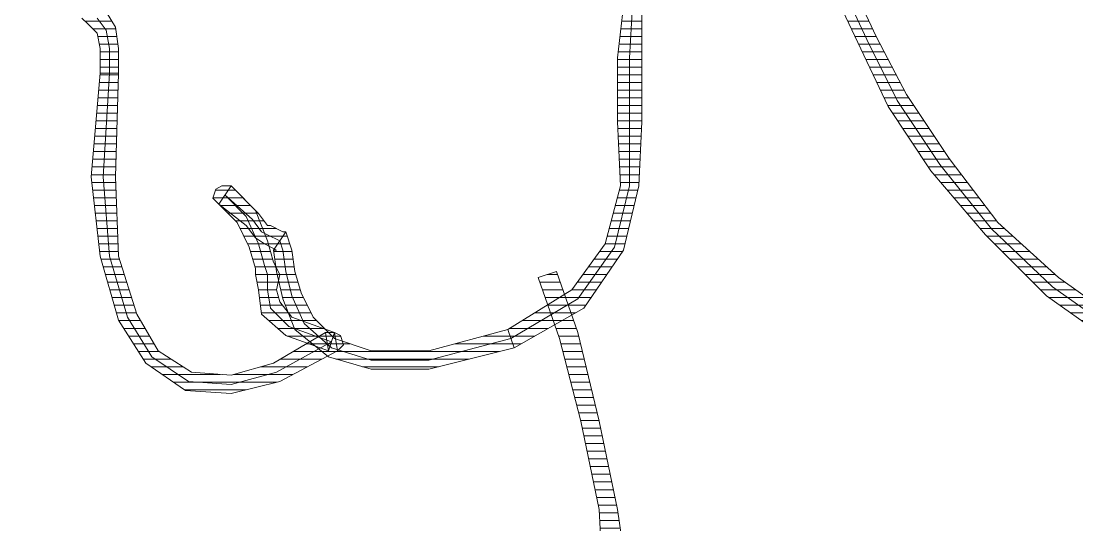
# Model space of a CAD drawing. Header units: centimetres. Extents: x 54005 to 61405, y 90310 to 94744.
# Drawn here: x 56823.79 to 56840.96, y 91932.52 to 91940.72 of the extents above; entities that cross this region are included whole.
import ezdxf

# ---------------------------------------------------------------- set-up
doc = ezdxf.new("R2010")
doc.units = ezdxf.units.CM
doc.header["$LTSCALE"] = 25
doc.layers.get('0').update_dxf_attribs({"lineweight": 0})
doc.layers.add('ÖLCULENDIRME', color=115, linetype='Continuous', lineweight=5)
pattern_1 = [(360, (-5108.51305, -673.59423), (1e-16, 0.125), [25])]

# ---------------------------------------------------------------- blocks, each defined once
blk = doc.blocks.new('by')
at = {"ltscale": 30}
h = blk.add_hatch(dxfattribs=at)
h.set_pattern_fill('DC_LINES', color=256, scale=0.1, style=0)
h.set_pattern_definition(pattern_1)
edge = h.paths.add_edge_path(flags=0)
edge.add_line((6420.495, 2230.916), (6420.148, 2231.91))
edge.add_line((6420.148, 2231.91), (6419.802, 2233.35))
edge.add_line((6419.802, 2233.35), (6419.506, 2234.791))
edge.add_line((6419.506, 2234.791), (6419.357, 2235.785))
edge.add_line((6419.357, 2235.785), (6419.753, 2235.785))
edge.add_line((6419.753, 2235.785), (6419.802, 2234.791))
edge.add_line((6419.802, 2234.791), (6420.099, 2233.35))
edge.add_line((6420.099, 2233.35), (6420.445, 2232.009))
edge.add_line((6420.445, 2232.009), (6420.792, 2231.016))
h = blk.add_hatch(dxfattribs=at)
h.set_pattern_fill('DC_LINES', color=256, scale=0.1, style=0)
h.set_pattern_definition(pattern_1)
edge = h.paths.add_edge_path(flags=0)
edge.add_line((6419.753, 2235.785), (6419.802, 2234.791))
edge.add_line((6419.802, 2234.791), (6420.099, 2233.35))
edge.add_line((6420.099, 2233.35), (6420.445, 2232.009))
edge.add_line((6420.445, 2232.009), (6420.792, 2231.016))
edge.add_line((6420.792, 2231.016), (6420.495, 2230.916))
edge.add_line((6420.495, 2230.916), (6420.148, 2231.91))
edge.add_line((6420.148, 2231.91), (6419.802, 2233.35))
edge.add_line((6419.802, 2233.35), (6419.506, 2234.791))
edge.add_line((6419.506, 2234.791), (6419.357, 2235.785))
h = blk.add_hatch(dxfattribs=at)
h.set_pattern_fill('DC_LINES', color=256, scale=0.1, style=0)
h.set_pattern_definition(pattern_1)
edge = h.paths.add_edge_path(flags=0)
edge.add_line((6408.621, 2233.102), (6408.522, 2233.102))
edge.add_line((6408.522, 2233.102), (6410.007, 2232.754))
edge.add_line((6410.007, 2232.754), (6411.342, 2232.158))
edge.add_line((6411.342, 2232.158), (6412.529, 2231.314))
edge.add_line((6412.529, 2231.314), (6413.519, 2230.32))
edge.add_line((6413.519, 2230.32), (6414.41, 2229.277))
edge.add_line((6414.41, 2229.277), (6415.102, 2228.234))
edge.add_line((6415.102, 2228.234), (6415.596, 2227.191))
edge.add_line((6415.596, 2227.191), (6415.993, 2226.346))
edge.add_line((6415.993, 2226.346), (6415.696, 2226.247))
edge.add_line((6415.696, 2226.247), (6415.3, 2227.092))
edge.add_line((6415.3, 2227.092), (6414.805, 2228.035))
edge.add_line((6414.805, 2228.035), (6414.113, 2229.079))
edge.add_line((6414.113, 2229.079), (6413.321, 2230.122))
edge.add_line((6413.321, 2230.122), (6412.332, 2231.016))
edge.add_line((6412.332, 2231.016), (6411.144, 2231.86))
edge.add_line((6411.144, 2231.86), (6409.907, 2232.456))
edge.add_line((6409.907, 2232.456), (6408.522, 2232.804))
edge.add_line((6408.522, 2232.804), (6408.423, 2232.804))
edge.add_line((6408.423, 2232.804), (6408.522, 2232.804))
edge.add_line((6408.522, 2232.804), (6408.423, 2232.854))
edge.add_line((6408.423, 2232.854), (6408.374, 2232.953))
edge.add_line((6408.374, 2232.953), (6408.423, 2233.052))
edge.add_line((6408.423, 2233.052), (6408.522, 2233.102))
h = blk.add_hatch(dxfattribs=at)
h.set_pattern_fill('DC_LINES', color=256, scale=0.1, style=0)
h.set_pattern_definition(pattern_1)
edge = h.paths.add_edge_path(flags=0)
edge.add_line((6424.106, 2231.91), (6424.057, 2232.208))
edge.add_line((6424.057, 2232.208), (6424.997, 2232.705))
edge.add_line((6424.997, 2232.705), (6425.789, 2232.903))
edge.add_line((6425.789, 2232.903), (6426.531, 2232.854))
edge.add_line((6426.531, 2232.854), (6427.174, 2232.407))
edge.add_line((6427.174, 2232.407), (6427.62, 2231.711))
edge.add_line((6427.62, 2231.711), (6427.916, 2230.668))
edge.add_line((6427.916, 2230.668), (6428.064, 2229.376))
edge.add_line((6428.064, 2229.376), (6427.916, 2227.688))
edge.add_line((6427.916, 2227.688), (6427.62, 2227.688))
edge.add_line((6427.62, 2227.688), (6427.669, 2229.376))
edge.add_line((6427.669, 2229.376), (6427.62, 2230.668))
edge.add_line((6427.62, 2230.668), (6427.322, 2231.612))
edge.add_line((6427.322, 2231.612), (6426.976, 2232.208))
edge.add_line((6426.976, 2232.208), (6426.431, 2232.556))
edge.add_line((6426.431, 2232.556), (6425.789, 2232.605))
edge.add_line((6425.789, 2232.605), (6425.096, 2232.407))
edge.add_line((6425.096, 2232.407), (6424.255, 2231.91))
edge.add_line((6424.255, 2231.91), (6424.206, 2232.208))
edge.add_line((6424.206, 2232.208), (6424.255, 2231.91))
edge.add_line((6424.255, 2231.91), (6424.106, 2231.91))
edge.add_line((6424.106, 2231.91), (6424.008, 2231.96))
edge.add_line((6424.008, 2231.96), (6423.959, 2232.109))
edge.add_line((6423.959, 2232.109), (6424.057, 2232.208))
h = blk.add_hatch(dxfattribs=at)
h.set_pattern_fill('DC_LINES', color=256, scale=0.1, style=0)
h.set_pattern_definition(pattern_1)
edge = h.paths.add_edge_path(flags=0)
edge.add_line((6421.187, 2232.158), (6422.573, 2232.506))
edge.add_line((6422.573, 2232.506), (6423.512, 2232.506))
edge.add_line((6423.512, 2232.506), (6424.206, 2232.307))
edge.add_line((6424.206, 2232.307), (6424.75, 2231.86))
edge.add_line((6424.75, 2231.86), (6424.948, 2231.363))
edge.add_line((6424.948, 2231.363), (6425.047, 2230.916))
edge.add_line((6425.047, 2230.916), (6425.096, 2230.569))
edge.add_line((6425.096, 2230.569), (6424.898, 2230.271))
edge.add_line((6424.898, 2230.271), (6424.8, 2230.569))
edge.add_line((6424.8, 2230.569), (6424.75, 2230.916))
edge.add_line((6424.75, 2230.916), (6424.651, 2231.264))
edge.add_line((6424.651, 2231.264), (6424.453, 2231.662))
edge.add_line((6424.453, 2231.662), (6424.106, 2232.009))
edge.add_line((6424.106, 2232.009), (6423.512, 2232.208))
edge.add_line((6423.512, 2232.208), (6422.573, 2232.208))
edge.add_line((6422.573, 2232.208), (6421.287, 2231.86))
h = blk.add_hatch(dxfattribs=at)
h.set_pattern_fill('DC_LINES', color=256, scale=0.1, style=0)
h.set_pattern_definition(pattern_1)
edge = h.paths.add_edge_path(flags=0)
edge.add_line((6418.12, 2225.601), (6418.268, 2225.75))
edge.add_line((6418.268, 2225.75), (6418.862, 2226.048))
edge.add_line((6418.862, 2226.048), (6419.11, 2226.595))
edge.add_line((6419.11, 2226.595), (6419.11, 2227.439))
edge.add_line((6419.11, 2227.439), (6419.11, 2228.482))
edge.add_line((6419.11, 2228.482), (6419.159, 2229.526))
edge.add_line((6419.159, 2229.526), (6419.407, 2230.569))
edge.add_line((6419.407, 2230.569), (6420.05, 2231.513))
edge.add_line((6420.05, 2231.513), (6421.187, 2232.158))
edge.add_line((6421.187, 2232.158), (6421.287, 2231.86))
edge.add_line((6421.287, 2231.86), (6420.248, 2231.214))
edge.add_line((6420.248, 2231.214), (6419.703, 2230.469))
edge.add_line((6419.703, 2230.469), (6419.456, 2229.526))
edge.add_line((6419.456, 2229.526), (6419.506, 2228.482))
edge.add_line((6419.506, 2228.482), (6419.506, 2227.439))
edge.add_line((6419.506, 2227.439), (6419.407, 2226.595))
edge.add_line((6419.407, 2226.595), (6419.06, 2225.85))
edge.add_line((6419.06, 2225.85), (6418.268, 2225.452))
edge.add_line((6418.268, 2225.452), (6418.417, 2225.601))
edge.add_line((6418.417, 2225.601), (6418.268, 2225.452))
edge.add_line((6418.268, 2225.452), (6418.17, 2225.502))
edge.add_line((6418.17, 2225.502), (6418.12, 2225.601))
edge.add_line((6418.12, 2225.601), (6418.17, 2225.701))
edge.add_line((6418.17, 2225.701), (6418.268, 2225.75))
h = blk.add_hatch(dxfattribs=at)
h.set_pattern_fill('DC_LINES', color=256, scale=0.1, style=0)
h.set_pattern_definition(pattern_1)
edge = h.paths.add_edge_path(flags=0)
edge.add_line((6424.997, 2230.966), (6425.047, 2231.214))
edge.add_line((6425.047, 2231.214), (6424.997, 2231.413))
edge.add_line((6424.997, 2231.413), (6424.8, 2231.662))
edge.add_line((6424.8, 2231.662), (6424.106, 2231.91))
edge.add_line((6424.106, 2231.91), (6424.206, 2232.208))
edge.add_line((6424.206, 2232.208), (6424.898, 2231.96))
edge.add_line((6424.898, 2231.96), (6425.294, 2231.612))
edge.add_line((6425.294, 2231.612), (6425.343, 2231.214))
edge.add_line((6425.343, 2231.214), (6425.393, 2230.966))
h = blk.add_hatch(dxfattribs=at)
h.set_pattern_fill('DC_LINES', color=256, scale=0.1, style=0)
h.set_pattern_definition(pattern_1)
edge = h.paths.add_edge_path(flags=0)
edge.add_line((6425.987, 2229.824), (6425.789, 2229.526))
edge.add_line((6425.789, 2229.526), (6425.393, 2229.923))
edge.add_line((6425.393, 2229.923), (6425.195, 2230.42))
edge.add_line((6425.195, 2230.42), (6425.096, 2230.767))
edge.add_line((6425.096, 2230.767), (6424.997, 2230.966))
edge.add_line((6424.997, 2230.966), (6425.393, 2230.966))
edge.add_line((6425.393, 2230.966), (6425.393, 2230.867))
edge.add_line((6425.393, 2230.867), (6425.492, 2230.519))
edge.add_line((6425.492, 2230.519), (6425.69, 2230.122))
edge.add_line((6425.69, 2230.122), (6425.987, 2229.824))
edge.add_line((6425.987, 2229.824), (6425.789, 2229.526))
edge.add_line((6425.789, 2229.526), (6425.987, 2229.824))
edge.add_line((6425.987, 2229.824), (6426.086, 2229.724))
edge.add_line((6426.086, 2229.724), (6426.036, 2229.575))
edge.add_line((6426.036, 2229.575), (6425.937, 2229.526))
edge.add_line((6425.937, 2229.526), (6425.789, 2229.526))
h = blk.add_hatch(dxfattribs=at)
h.set_pattern_fill('DC_LINES', color=256, scale=0.1, style=0)
h.set_pattern_definition(pattern_1)
edge = h.paths.add_edge_path(flags=0)
edge.add_line((6425.096, 2230.569), (6425.047, 2230.569))
edge.add_line((6425.047, 2230.569), (6425.245, 2230.469))
edge.add_line((6425.245, 2230.469), (6425.393, 2230.37))
edge.add_line((6425.393, 2230.37), (6425.542, 2230.171))
edge.add_line((6425.542, 2230.171), (6425.987, 2229.824))
edge.add_line((6425.987, 2229.824), (6425.789, 2229.526))
edge.add_line((6425.789, 2229.526), (6425.343, 2229.973))
edge.add_line((6425.343, 2229.973), (6425.195, 2230.171))
edge.add_line((6425.195, 2230.171), (6425.145, 2230.171))
edge.add_line((6425.145, 2230.171), (6424.948, 2230.271))
edge.add_line((6424.948, 2230.271), (6424.898, 2230.271))
h = blk.add_hatch(dxfattribs=at)
h.set_pattern_fill('DC_LINES', color=256, scale=0.1, style=0)
h.set_pattern_definition(pattern_1)
edge = h.paths.add_edge_path(flags=0)
edge.add_line((6427.916, 2227.688), (6427.916, 2227.29))
edge.add_line((6427.916, 2227.29), (6427.966, 2227.042))
edge.add_line((6427.966, 2227.042), (6428.114, 2226.893))
edge.add_line((6428.114, 2226.893), (6428.213, 2226.793))
edge.add_line((6428.213, 2226.793), (6428.411, 2226.694))
edge.add_line((6428.411, 2226.694), (6428.609, 2226.644))
edge.add_line((6428.609, 2226.644), (6428.906, 2226.644))
edge.add_line((6428.906, 2226.644), (6429.203, 2226.595))
edge.add_line((6429.203, 2226.595), (6429.203, 2226.297))
edge.add_line((6429.203, 2226.297), (6428.906, 2226.346))
edge.add_line((6428.906, 2226.346), (6428.609, 2226.346))
edge.add_line((6428.609, 2226.346), (6428.312, 2226.396))
edge.add_line((6428.312, 2226.396), (6428.015, 2226.495))
edge.add_line((6428.015, 2226.495), (6427.817, 2226.694))
edge.add_line((6427.817, 2226.694), (6427.669, 2226.943))
edge.add_line((6427.669, 2226.943), (6427.62, 2227.29))
edge.add_line((6427.62, 2227.29), (6427.62, 2227.688))
for p, q in [((6419.506, 2234.791, -4.505), (6419.357, 2235.785, -4.505)), ((6419.506, 2234.791, -4.505), (6419.357, 2235.785, -4.505)), ((6419.753, 2235.785, -4.505), (6419.802, 2234.791, -4.505)), ((6419.753, 2235.785, -4.505), (6419.802, 2234.791, -4.505)), ((6419.802, 2233.35, -4.505), (6419.506, 2234.791, -4.505)), ((6419.802, 2233.35, -4.505), (6419.506, 2234.791, -4.505)), ((6419.802, 2234.791, -4.505), (6420.099, 2233.35, -4.505)), ((6419.802, 2234.791, -4.505), (6420.099, 2233.35, -4.505)), ((6420.148, 2231.91, -4.505), (6419.802, 2233.35, -4.505)), ((6420.148, 2231.91, -4.505), (6419.802, 2233.35, -4.505)), ((6420.099, 2233.35, -4.505), (6420.445, 2232.009, -4.505)), ((6420.099, 2233.35, -4.505), (6420.445, 2232.009, -4.505)), ((6424.997, 2232.705, -4.505), (6425.789, 2232.903, -4.505)), ((6425.789, 2232.903, -4.505), (6426.531, 2232.854, -4.505)), ((6426.531, 2232.854, -4.505), (6427.174, 2232.407, -4.505)), ((6424.057, 2232.208, -4.505), (6424.997, 2232.705, -4.505)), ((6425.789, 2232.754, -4.505), (6425.047, 2232.556, -4.505)), ((6425.789, 2232.605, -4.505), (6425.096, 2232.407, -4.505)), ((6426.481, 2232.705, -4.505), (6425.789, 2232.754, -4.505)), ((6426.431, 2232.556, -4.505), (6425.789, 2232.605, -4.505)), ((6427.075, 2232.307, -4.505), (6426.481, 2232.705, -4.505)), ((6421.187, 2232.158, -4.505), (6422.573, 2232.506, -4.505)), ((6422.573, 2232.506, -4.505), (6423.512, 2232.506, -4.505)), ((6423.512, 2232.506, -4.505), (6424.206, 2232.307, -4.505)), ((6425.047, 2232.556, -4.505), (6424.156, 2232.059, -4.505)), ((6426.976, 2232.208, -4.505), (6426.431, 2232.556, -4.505)), ((6422.573, 2232.357, -4.505), (6421.237, 2232.009, -4.505)), ((6423.512, 2232.357, -4.505), (6422.573, 2232.357, -4.505)), ((6424.156, 2232.158, -4.505), (6423.512, 2232.357, -4.505)), ((6424.206, 2232.307, -4.505), (6424.75, 2231.86, -4.505)), ((6425.096, 2232.407, -4.505), (6424.255, 2231.91, -4.505)), ((6427.47, 2231.662, -4.505), (6427.075, 2232.307, -4.505)), ((6427.174, 2232.407, -4.505), (6427.62, 2231.711, -4.505)), ((6411.342, 2232.158, -4.505), (6412.529, 2231.314, -4.505)), ((6420.05, 2231.513, -4.505), (6421.187, 2232.158, -4.505)), ((6421.187, 2232.158, -4.505), (6421.187, 2232.158, -4.505)), ((6421.287, 2231.86, -4.505), (6421.187, 2232.158, -4.505)), ((6421.187, 2232.158, -4.505), (6421.187, 2232.158, -4.505)), ((6421.187, 2232.158, -4.505), (6421.287, 2231.86, -4.505)), ((6422.573, 2232.208, -4.505), (6421.287, 2231.86, -4.505)), ((6423.512, 2232.208, -4.505), (6422.573, 2232.208, -4.505)), ((6424.106, 2232.009, -4.505), (6423.512, 2232.208, -4.505)), ((6423.959, 2232.109, -4.505), (6424.057, 2232.208, -4.505)), ((6424.008, 2231.96, -4.505), (6423.959, 2232.109, -4.505)), ((6424.106, 2231.91, -4.505), (6424.057, 2232.208, -4.505)), ((6424.057, 2232.208, -4.505), (6424.106, 2231.91, -4.505)), ((6424.106, 2231.91, -4.505), (6424.206, 2232.208, -4.505)), ((6424.601, 2231.761, -4.505), (6424.156, 2232.158, -4.505)), ((6424.255, 2231.91, -4.505), (6424.206, 2232.208, -4.505)), ((6424.206, 2232.208, -4.505), (6424.255, 2231.91, -4.505)), ((6424.206, 2232.208, -4.505), (6424.898, 2231.96, -4.505)), ((6427.322, 2231.612, -4.505), (6426.976, 2232.208, -4.505)), ((6412.43, 2231.165, -4.505), (6411.243, 2232.009, -4.505)), ((6421.237, 2232.009, -4.505), (6420.148, 2231.363, -4.505)), ((6420.495, 2230.916, -4.505), (6420.148, 2231.91, -4.505)), ((6420.495, 2230.916, -4.505), (6420.148, 2231.91, -4.505)), ((6420.445, 2232.009, -4.505), (6420.792, 2231.016, -4.505)), ((6420.445, 2232.009, -4.505), (6420.792, 2231.016, -4.505)), ((6424.106, 2231.91, -4.505), (6424.008, 2231.96, -4.505)), ((6424.453, 2231.662, -4.505), (6424.106, 2232.009, -4.505)), ((6424.255, 2231.91, -4.505), (6424.106, 2231.91, -4.505)), ((6424.106, 2231.91, -4.505), (6424.106, 2231.91, -4.505)), ((6424.8, 2231.662, -4.505), (6424.106, 2231.91, -4.505)), ((6424.156, 2232.059, -4.505), (6424.848, 2231.811, -4.505)), ((6424.898, 2231.96, -4.505), (6425.294, 2231.612, -4.505)), ((6412.332, 2231.016, -4.505), (6411.144, 2231.86, -4.505)), ((6421.287, 2231.86, -4.505), (6420.248, 2231.214, -4.505)), ((6421.287, 2231.86, -4.505), (6421.287, 2231.86, -4.505)), ((6424.8, 2231.314, -4.505), (6424.601, 2231.761, -4.505)), ((6424.75, 2231.86, -4.505), (6424.948, 2231.363, -4.505)), ((6424.848, 2231.811, -4.505), (6425.145, 2231.513, -4.505)), ((6424.651, 2231.264, -4.505), (6424.453, 2231.662, -4.505)), ((6424.997, 2231.413, -4.505), (6424.8, 2231.662, -4.505)), ((6425.294, 2231.612, -4.505), (6425.343, 2231.214, -4.505)), ((6427.62, 2230.668, -4.505), (6427.322, 2231.612, -4.505)), ((6427.767, 2230.668, -4.505), (6427.47, 2231.662, -4.505)), ((6427.62, 2231.711, -4.505), (6427.916, 2230.668, -4.505)), ((6419.407, 2230.569, -4.505), (6420.05, 2231.513, -4.505)), ((6425.047, 2231.214, -4.505), (6424.997, 2231.413, -4.505)), ((6425.145, 2231.513, -4.505), (6425.195, 2231.214, -4.505)), ((6412.529, 2231.314, -4.505), (6413.519, 2230.32, -4.505)), ((6420.148, 2231.363, -4.505), (6419.555, 2230.519, -4.505)), ((6420.248, 2231.214, -4.505), (6419.703, 2230.469, -4.505)), ((6424.75, 2230.916, -4.505), (6424.651, 2231.264, -4.505)), ((6424.898, 2230.916, -4.505), (6424.8, 2231.314, -4.505)), ((6424.948, 2231.363, -4.505), (6425.047, 2230.916, -4.505)), ((6424.997, 2230.966, -4.505), (6425.047, 2231.214, -4.505)), ((6425.195, 2231.214, -4.505), (6425.195, 2230.966, -4.505)), ((6425.343, 2231.214, -4.505), (6425.393, 2230.966, -4.505)), ((6413.42, 2230.221, -4.505), (6412.43, 2231.165, -4.505)), ((6413.321, 2230.122, -4.505), (6412.332, 2231.016, -4.505)), ((6420.792, 2231.016, -4.505), (6420.495, 2230.916, -4.505)), ((6420.792, 2231.016, -4.505), (6420.495, 2230.916, -4.505)), ((6420.495, 2230.916, -4.505), (6420.495, 2230.916, -4.505)), ((6420.495, 2230.916, -4.505), (6420.495, 2230.916, -4.505)), ((6420.792, 2231.016, -4.505), (6420.792, 2231.016, -4.505)), ((6424.8, 2230.569, -4.505), (6424.75, 2230.916, -4.505)), ((6424.948, 2230.569, -4.505), (6424.898, 2230.916, -4.505)), ((6425.096, 2230.767, -4.505), (6424.997, 2230.966, -4.505)), ((6424.997, 2230.966, -4.505), (6425.393, 2230.966, -4.505)), ((6424.997, 2230.966, -4.505), (6424.997, 2230.966, -4.505)), ((6425.393, 2230.966, -4.505), (6424.997, 2230.966, -4.505)), ((6424.997, 2230.966, -4.505), (6424.997, 2230.966, -4.505)), ((6425.047, 2230.916, -4.505), (6425.096, 2230.569, -4.505)), ((6425.195, 2230.966, -4.505), (6425.245, 2230.817, -4.505)), ((6425.393, 2230.966, -4.505), (6425.393, 2230.867, -4.505)), ((6425.393, 2230.966, -4.505), (6425.393, 2230.966, -4.505)), ((6425.195, 2230.42, -4.505), (6425.096, 2230.767, -4.505)), ((6425.245, 2230.817, -4.505), (6425.343, 2230.469, -4.505)), ((6425.393, 2230.867, -4.505), (6425.492, 2230.519, -4.505)), ((6419.159, 2229.526, -4.505), (6419.407, 2230.569, -4.505)), ((6424.898, 2230.271, -4.505), (6424.8, 2230.569, -4.505)), ((6424.898, 2230.271, -4.505), (6425.096, 2230.569, -4.505)), ((6425.096, 2230.569, -4.505), (6424.898, 2230.271, -4.505)), ((6424.997, 2230.42, -4.505), (6424.948, 2230.569, -4.505)), ((6425.096, 2230.569, -4.505), (6425.047, 2230.569, -4.505)), ((6425.047, 2230.569, -4.505), (6425.245, 2230.469, -4.505)), ((6425.096, 2230.569, -4.505), (6425.096, 2230.569, -4.505)), ((6425.096, 2230.569, -4.505), (6425.096, 2230.569, -4.505)), ((6427.669, 2229.376, -4.505), (6427.62, 2230.668, -4.505)), ((6427.867, 2229.376, -4.505), (6427.767, 2230.668, -4.505)), ((6427.916, 2230.668, -4.505), (6428.064, 2229.376, -4.505)), ((6419.555, 2230.519, -4.505), (6419.307, 2229.526, -4.505)), ((6419.703, 2230.469, -4.505), (6419.456, 2229.526, -4.505)), ((6425.195, 2230.32, -4.505), (6424.997, 2230.42, -4.505)), ((6425.393, 2229.923, -4.505), (6425.195, 2230.42, -4.505)), ((6425.245, 2230.469, -4.505), (6425.393, 2230.37, -4.505)), ((6425.343, 2230.469, -4.505), (6425.542, 2230.022, -4.505)), ((6425.393, 2230.37, -4.505), (6425.542, 2230.171, -4.505)), ((6425.492, 2230.519, -4.505), (6425.69, 2230.122, -4.505)), ((6414.261, 2229.178, -4.505), (6413.42, 2230.221, -4.505)), ((6413.519, 2230.32, -4.505), (6414.41, 2229.277, -4.505)), ((6424.948, 2230.271, -4.505), (6424.898, 2230.271, -4.505)), ((6425.145, 2230.171, -4.505), (6424.948, 2230.271, -4.505)), ((6425.294, 2230.271, -4.505), (6425.195, 2230.32, -4.505)), ((6425.442, 2230.072, -4.505), (6425.294, 2230.271, -4.505)), ((6414.113, 2229.079, -4.505), (6413.321, 2230.122, -4.505)), ((6425.195, 2230.171, -4.505), (6425.145, 2230.171, -4.505)), ((6425.343, 2229.973, -4.505), (6425.195, 2230.171, -4.505)), ((6425.887, 2229.675, -4.505), (6425.442, 2230.072, -4.505)), ((6425.542, 2230.171, -4.505), (6425.987, 2229.824, -4.505)), ((6425.542, 2230.022, -4.505), (6425.887, 2229.675, -4.505)), ((6425.69, 2230.122, -4.505), (6425.987, 2229.824, -4.505)), ((6425.789, 2229.526, -4.505), (6425.343, 2229.973, -4.505)), ((6425.789, 2229.526, -4.505), (6425.393, 2229.923, -4.505)), ((6425.987, 2229.824, -4.505), (6425.789, 2229.526, -4.505)), ((6425.987, 2229.824, -4.505), (6425.789, 2229.526, -4.505)), ((6425.987, 2229.824, -4.505), (6425.789, 2229.526, -4.505)), ((6425.789, 2229.526, -4.505), (6425.987, 2229.824, -4.505)), ((6425.789, 2229.526, -4.505), (6425.987, 2229.824, -4.505)), ((6425.987, 2229.824, -4.505), (6426.086, 2229.724, -4.505)), ((6425.987, 2229.824, -4.505), (6425.987, 2229.824, -4.505)), ((6426.086, 2229.724, -4.505), (6426.036, 2229.575, -4.505)), ((6419.11, 2228.482, -4.505), (6419.159, 2229.526, -4.505)), ((6419.307, 2229.526, -4.505), (6419.307, 2228.482, -4.505)), ((6419.456, 2229.526, -4.505), (6419.506, 2228.482, -4.505)), ((6425.937, 2229.526, -4.505), (6425.789, 2229.526, -4.505)), ((6426.036, 2229.575, -4.505), (6425.937, 2229.526, -4.505)), ((6427.62, 2227.688, -4.505), (6427.669, 2229.376, -4.505)), ((6427.767, 2227.688, -4.505), (6427.867, 2229.376, -4.505)), ((6428.064, 2229.376, -4.505), (6427.916, 2227.688, -4.505)), ((6414.954, 2228.135, -4.505), (6414.261, 2229.178, -4.505)), ((6414.41, 2229.277, -4.505), (6415.102, 2228.234, -4.505)), ((6414.805, 2228.035, -4.505), (6414.113, 2229.079, -4.505)), ((6419.11, 2227.439, -4.505), (6419.11, 2228.482, -4.505)), ((6419.307, 2228.482, -4.505), (6419.307, 2227.439, -4.505)), ((6419.506, 2228.482, -4.505), (6419.506, 2227.439, -4.505)), ((6415.448, 2227.141, -4.505), (6414.954, 2228.135, -4.505)), ((6415.102, 2228.234, -4.505), (6415.596, 2227.191, -4.505)), ((6415.3, 2227.092, -4.505), (6414.805, 2228.035, -4.505)), ((6427.62, 2227.29, -4.505), (6427.62, 2227.688, -4.505)), ((6427.62, 2227.688, -4.505), (6427.62, 2227.688, -4.505)), ((6427.62, 2227.688, -4.505), (6427.916, 2227.688, -4.505)), ((6427.916, 2227.688, -4.505), (6427.62, 2227.688, -4.505)), ((6427.767, 2227.29, -4.505), (6427.767, 2227.688, -4.505)), ((6427.916, 2227.688, -4.505), (6427.916, 2227.688, -4.505)), ((6427.916, 2227.688, -4.505), (6427.916, 2227.29, -4.505)), ((6427.916, 2227.688, -4.505), (6427.916, 2227.688, -4.505)), ((6419.11, 2226.595, -4.505), (6419.11, 2227.439, -4.505)), ((6419.307, 2227.439, -4.505), (6419.258, 2226.595, -4.505)), ((6419.506, 2227.439, -4.505), (6419.407, 2226.595, -4.505)), ((6427.669, 2226.943, -4.505), (6427.62, 2227.29, -4.505)), ((6427.817, 2226.992, -4.505), (6427.767, 2227.29, -4.505)), ((6427.916, 2227.29, -4.505), (6427.966, 2227.042, -4.505)), ((6415.844, 2226.297, -4.505), (6415.448, 2227.141, -4.505)), ((6415.596, 2227.191, -4.505), (6415.993, 2226.346, -4.505)), ((6415.696, 2226.247, -4.505), (6415.3, 2227.092, -4.505)), ((6427.817, 2226.694, -4.505), (6427.669, 2226.943, -4.505)), ((6427.966, 2226.793, -4.505), (6427.817, 2226.992, -4.505)), ((6427.966, 2227.042, -4.505), (6428.114, 2226.893, -4.505)), ((6428.114, 2226.893, -4.505), (6428.213, 2226.793, -4.505))]:
    blk.add_line(p, q, dxfattribs=at)

msp = doc.modelspace()

# ---------------------------------------------------------------- block references
at = {"layer": 'ÖLCULENDIRME', "rotation": 180}
msp.add_blockref('by', (63252.992, 94167.561, 4.505), dxfattribs=at)

doc.saveas('drawing.dxf')
